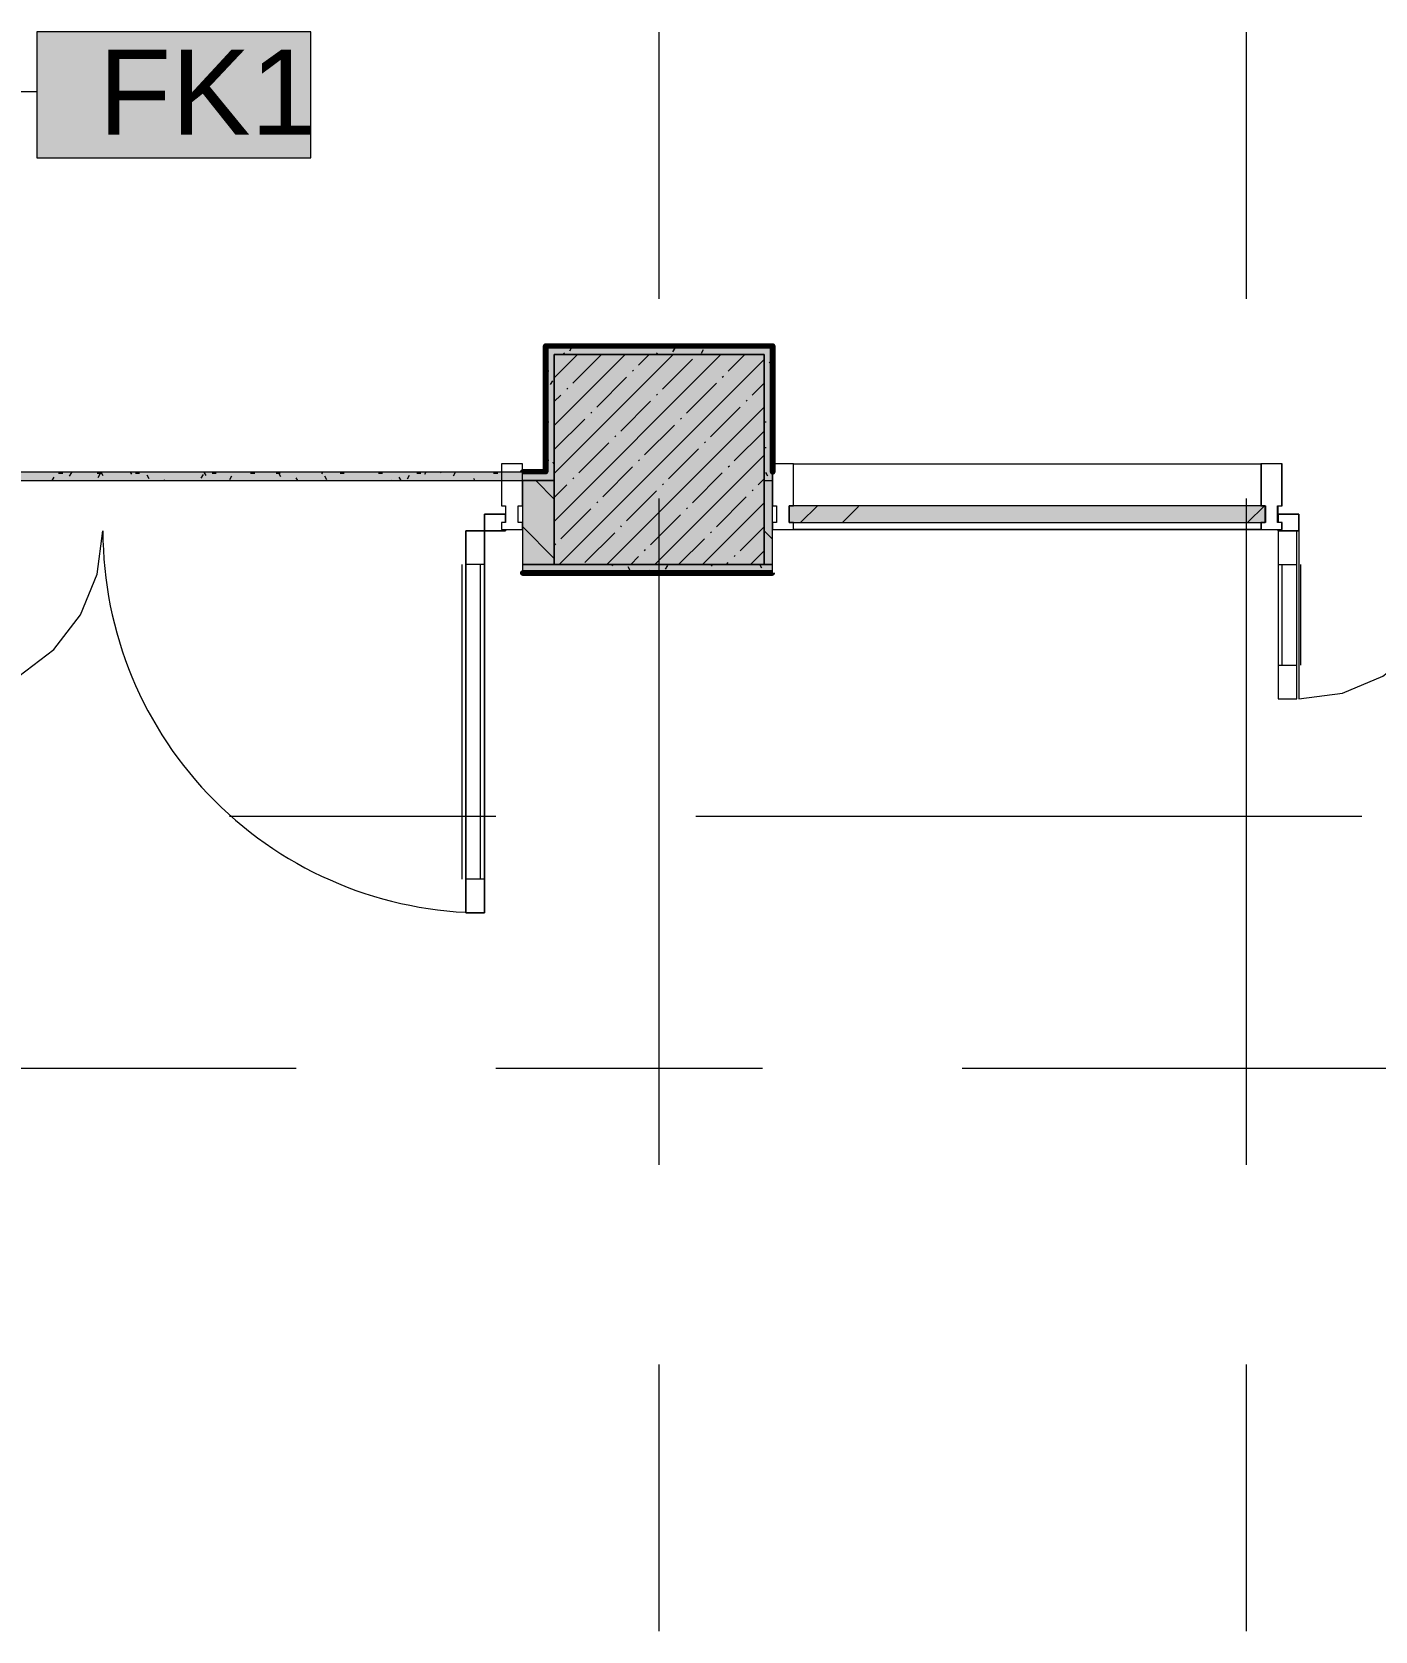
# Model space of a CAD drawing. Header units: millimetres. Extents: x -3817 to 677485, y -22715 to 103890.
# Drawn here: x 396348 to 399549, y 11077 to 14888 of the extents above; entities that cross this region are included whole.
import ezdxf

# ---------------------------------------------------------------- set-up
doc = ezdxf.new("R2010")
doc.units = ezdxf.units.MM
doc.layers.add('PDF _Геометрия', color=7, linetype='Continuous', true_color=0x1d1d1d)
doc.layers.add('PDF _Сплошная заливка', color=7, linetype='Continuous', true_color=0xffffff)
doc.layers.add('PDF _Текст', color=7, linetype='Continuous')
doc.styles.add('PDF GOST-Common', font='arial.ttf')

msp = doc.modelspace()

# ---------------------------------------------------------------- hatches: boundary and pattern name
at = {"layer": 'PDF _Сплошная заливка', "transparency": 33554559}
for points in [[(398112.9, 14119), (398112.9, 14139), (397592.9, 14139), (397592.9, 14119), (398092.9, 14119)], [(397767.9, 13619), (398092.9, 13619), (398092.9, 14119), (397592.9, 14119), (397592.9, 13619)], [(396267.5, 13819), (397592.9, 13819), (397592.9, 13839), (395927.9, 13839), (395927.9, 13819), (396036.9, 13819)], [(399286.9, 13719), (399286.9, 13759), (398152.9, 13759), (398152.9, 13719), (398518, 13719)]]:
    msp.add_hatch(color=256, dxfattribs=at).paths.add_polyline_path(points)
h = msp.add_hatch(color=256, dxfattribs=at)
h.paths.add_polyline_path([(401518.8, 13619), (402262.9, 13619), (402262.9, 13819), (400802.9, 13819), (400802.9, 13619), (401022.9, 13619)], flags=0)
h.paths.add_polyline_path([(396036.9, 13619), (396036.9, 13819), (395947.9, 13819), (395947.9, 13619)], flags=0)
h.paths.add_polyline_path([(397516.9, 13619), (397592.9, 13619), (397592.9, 13819), (397516.9, 13819)], flags=0)
h.paths.add_polyline_path([(398092.9, 13619), (398112.9, 13619), (398112.9, 13819), (398092.9, 13819)], flags=0)
h = msp.add_hatch(color=256, dxfattribs=at)
h.paths.add_polyline_path([(395892.4, 13599), (396036.9, 13599), (396036.9, 13619), (394042.9, 13619), (394042.9, 13599), (395517.3, 13599)], flags=0)
h.paths.add_polyline_path([(397767.9, 13599), (398112.9, 13599), (398112.9, 13619), (397516.9, 13619), (397516.9, 13599)], flags=0)

# ---------------------------------------------------------------- linework, layer by layer
at = {"layer": 'PDF _Геометрия', "color": 7, "lineweight": 9}
for points in [[(397012.5, 14887.8), (396359.3, 14887.8), (396359.3, 14587.8), (397012.5, 14587.8)], [(398092.9, 13619), (398092.9, 13819), (398092.9, 14119), (397592.9, 14119), (397592.9, 13819), (397592.9, 13619)], [(399276.9, 13759), (398162.9, 13759), (398162.9, 13859), (399276.9, 13859)], [(399276.9, 13702), (398162.9, 13702), (398162.9, 13719), (399276.9, 13719)]]:
    msp.add_lwpolyline(points, close=True, dxfattribs=at)
at = {"layer": 'PDF _Геометрия', "color": 253, "lineweight": 9, "true_color": 0xaaaaaa}
for points in [[(397842.9, 14252.3), (397842.9, 14887.3)], [(399242.9, 14252.3), (399242.9, 14887.3)], [(397842.9, 12188.6), (397842.9, 13776.1)], [(399242.9, 12188.6), (399242.9, 13776.1)], [(397476.9, 13702), (397476.9, 13699), (397426.9, 13699), (397426.9, 13739), (397476.9, 13739)], [(399317.9, 13739), (399367.9, 13739), (399367.9, 13699), (399317.9, 13699), (399317.9, 13702)], [(397372.9, 12869), (397372.9, 13619)], [(397426.9, 13619), (397381.9, 13619)], [(397416.9, 12869), (397416.9, 13619)], [(399317.9, 13619), (399362.9, 13619)], [(399327.9, 13379), (399327.9, 13619)], [(399371.9, 13379), (399371.9, 13619)], [(399317.9, 13379), (399362.9, 13379)], [(396818.8, 13019), (397453.8, 13019)], [(397930, 13019), (399517.5, 13019)], [(397426.9, 12869), (397381.9, 12869)], [(395390, 12419), (396977.5, 12419)], [(397453.8, 12419), (398088.8, 12419)], [(398565, 12419), (400152.5, 12419)], [(397842.9, 11077.3), (397842.9, 11712.3)], [(399242.9, 11077.3), (399242.9, 11712.3)]]:
    msp.add_lwpolyline(points, dxfattribs=at)
at = {"layer": 'PDF _Геометрия', "color": 7, "lineweight": 9}
for points in [[(395948.4, 14745.9), (396359.3, 14745.9)], [(397572.9, 13839), (397516.9, 13839)], [(398162.9, 13859), (399276.9, 13859)], [(398092.9, 13819), (398112.9, 13819)], [(398152.9, 13757.7), (398154.2, 13759)], [(398179.9, 13719), (398219.9, 13759)], [(398279.9, 13719), (398317.8, 13757)], [(399245.5, 13719), (399285.5, 13759)], [(398162.9, 13702), (399276.9, 13702)]]:
    msp.add_lwpolyline(points, dxfattribs=at)
at = {"layer": 'PDF _Геометрия', "color": 9, "lineweight": 9, "true_color": 0xc0c0c0}
for points in [[(396036.9, 13599), (396036.9, 13619), (395727.9, 13619), (395927.9, 13619), (396036.9, 13619), (396036.9, 13819), (397592.9, 13819), (397592.9, 13839), (397592.9, 14119), (398092.9, 14119), (398092.9, 13819), (398092.9, 13619), (398112.9, 13619), (398112.9, 13819), (398112.9, 14119), (398112.9, 14139), (397592.9, 14139), (397572.9, 14139), (397572.9, 13840)], [(397516.9, 13839), (396036.9, 13839)]]:
    msp.add_lwpolyline(points, dxfattribs=at)
at = {"layer": 'PDF _Геометрия', "color": 231, "lineweight": 70, "true_color": 0xff80c0}
msp.add_lwpolyline([(397572.9, 13840), (397571.9, 13840), (397571.9, 14140), (397572.9, 14140), (398113.9, 14140), (398113.9, 14139), (398113.9, 13839), (398112.9, 13839), (398112.9, 14139), (397572.9, 14139), (397572.9, 13840), (397516.9, 13840), (397516.9, 13839)], dxfattribs=at)
at = {"layer": 'PDF _Геометрия', "color": 253, "lineweight": 9, "true_color": 0x9b9b9b}
for points in [[(397671.4, 14139), (397670.8, 14138)], [(397714.7, 14133.9), (397711.8, 14139)], [(397617.7, 14119), (397615.3, 14123.3)], [(397634.2, 14135.6), (397629.2, 14126.9)], [(397793.7, 14119), (397793, 14120.3)], [(397838.3, 14123.3), (397835.8, 14119)], [(397879.9, 14134.5), (397874.9, 14125.8)], [(397948, 14130.4), (397942.9, 14121.7)], [(398110.4, 14107), (398105.4, 14098.3)], [(397577.3, 14098), (397572.9, 14090.3)], [(397572.9, 14080.5), (397579.8, 14080.5)], [(397588.5, 14056.4), (397583.4, 14047.7)], [(398112.9, 14053.9), (398110.8, 14057.5)], [(397572.9, 13958.6), (397579.8, 13958.6)], [(398092.9, 13958.6), (398098, 13958.6)], [(398092.9, 13897.6), (398098, 13897.6)], [(396411.5, 13836.7), (396421.6, 13836.7)], [(396442, 13838.4), (396436.9, 13829.7)], [(396503, 13836.7), (396513, 13836.7)], [(396510, 13834.3), (396505, 13825.6)], [(396517.6, 13829.9), (396512.6, 13838.6)], [(396585.7, 13834), (396582.8, 13839)], [(396594.4, 13836.7), (396604.5, 13836.7)], [(396755.7, 13833.3), (396750.7, 13824.5)], [(396763.4, 13831), (396758.7, 13839)], [(396777.3, 13836.7), (396787.3, 13836.7)], [(396868.7, 13836.7), (396878.8, 13836.7)], [(396929.7, 13836.7), (396939.7, 13836.7)], [(396941.1, 13828), (396936, 13836.7)], [(397040.6, 13839), (397038.1, 13834.6)], [(397082.1, 13836.7), (397092.1, 13836.7)], [(397173.5, 13836.7), (397183.6, 13836.7)], [(397265, 13836.7), (397275, 13836.7)], [(397287, 13839), (397283.8, 13833.5)], [(397322.9, 13837.3), (397321.9, 13839)], [(397356.9, 13838.1), (397351.9, 13829.4)], [(397447.8, 13836.7), (397457.9, 13836.7)], [(397539.3, 13836.7), (397549.3, 13836.7)], [(397572.9, 13867.2), (397579.8, 13867.2)], [(397592.9, 13857.3), (397590, 13862.3)], [(398094.1, 13834.9), (398092.9, 13832.8)], [(398101.7, 13829.4), (398096.7, 13838.1)], [(396400.3, 13827.3), (396395.6, 13819)], [(396627.3, 13822.8), (396622.3, 13831.5)], [(396664.7, 13819), (396663.9, 13820.4)], [(396823.8, 13829.2), (396818.7, 13820.5)], [(396981.5, 13819), (396977.7, 13825.6)], [(397050.7, 13820.9), (397045.7, 13829.7)], [(397205.6, 13819.9), (397205.1, 13819)], [(397227.8, 13819), (397223.4, 13826.7)], [(397247.2, 13831.1), (397242.2, 13822.4)], [(397403.8, 13819), (397401.1, 13823.7)], [(397732.2, 13616), (397730.4, 13619)], [(397773.8, 13604.9), (397768.8, 13613.6)], [(397820.9, 13605.5), (397817.1, 13599)], [(397862.5, 13616.6), (397857.5, 13607.9)], [(397969.5, 13619), (397967.1, 13615)], [(398066.6, 13604.4), (398063.5, 13599)], [(398087.6, 13610.1), (398082.5, 13618.8)]]:
    msp.add_lwpolyline(points, dxfattribs=at)
at = {"layer": 'PDF _Геометрия', "lineweight": 9}
for points in [[(397592.9, 14063.9), (397648, 14119)], [(397592.9, 13949.8), (397762.1, 14119)], [(397592.9, 13835.8), (397876.1, 14119)], [(397592.9, 13721.7), (397990.2, 14119)], [(397604.2, 13619), (398092.9, 14107.7)], [(397637, 14051), (397705, 14119)], [(397793.8, 14093.8), (397819.1, 14119)], [(397850.9, 14036.7), (397922.1, 14108)], [(398007.7, 14079.5), (398047.2, 14119)], [(397694, 13994), (397765.3, 14065.2)], [(397779.6, 14079.5), (397782, 14081.9)], [(397993.4, 14065.2), (397995.8, 14067.6)], [(397622.8, 14036.7), (397625.1, 14039.1)], [(397836.6, 14022.5), (397839, 14024.9)], [(397907.9, 13979.7), (397979.2, 14051)], [(398064.7, 14022.5), (398092.9, 14050.7)], [(397592.9, 14006.9), (397608.5, 14022.5)], [(397718.3, 13619), (398092.9, 13993.6)], [(397751.1, 13936.9), (397822.4, 14008.2)], [(397964.9, 13922.7), (398036.2, 13994)], [(398050.5, 14008.2), (398052.8, 14010.6)], [(397594.3, 13894.2), (397665.5, 13965.5)], [(397679.8, 13979.7), (397682.2, 13982.1)], [(397808.1, 13879.9), (397879.4, 13951.2)], [(397893.6, 13965.5), (397896, 13967.8)], [(397651.3, 13837.2), (397722.6, 13908.4)], [(397736.8, 13922.7), (397739.2, 13925.1)], [(397950.7, 13908.4), (397953, 13910.8)], [(398021.9, 13865.7), (398092.9, 13936.6)], [(397832.3, 13619), (398092.9, 13879.6)], [(397865.1, 13822.9), (397936.4, 13894.2)], [(397708.3, 13780.1), (397779.6, 13851.4)], [(397793.8, 13865.7), (397796.2, 13868)], [(397922.1, 13765.9), (397993.4, 13837.2)], [(398007.7, 13851.4), (398010.1, 13853.8)], [(397592.9, 13774.8), (397548.7, 13819)], [(397592.9, 13778.8), (397622.8, 13808.6)], [(397637, 13822.9), (397639.4, 13825.3)], [(397765.3, 13723.1), (397836.6, 13794.4)], [(397850.9, 13808.6), (397853.2, 13811)], [(398064.7, 13794.4), (398067.1, 13796.8)], [(398079, 13808.6), (398092.9, 13822.6)], [(397694, 13765.9), (397696.4, 13768.2)], [(397946.4, 13619), (398092.9, 13765.5)], [(397979.2, 13708.8), (398050.5, 13780.1)], [(397608.5, 13680.3), (397679.8, 13751.6)], [(397822.4, 13666.1), (397893.6, 13737.4)], [(397907.9, 13751.6), (397910.3, 13754)], [(397592.9, 13633.4), (397516.9, 13709.4)], [(397665.5, 13623.3), (397736.8, 13694.6)], [(397751.1, 13708.8), (397753.4, 13711.2)], [(397889.3, 13619), (397950.7, 13680.3)], [(397964.9, 13694.6), (397967.3, 13697)], [(398036.2, 13651.8), (398092.9, 13708.5)], [(398112.9, 13679.1), (398092.9, 13699.1)], [(397594.3, 13666.1), (397596.6, 13668.4)], [(397808.1, 13651.8), (397810.5, 13654.2)], [(398060.4, 13619), (398092.9, 13651.5)], [(397775.3, 13619), (397793.8, 13637.6)], [(398003.4, 13619), (398007.7, 13623.3)], [(398021.9, 13637.6), (398024.3, 13639.9)]]:
    msp.add_lwpolyline(points, dxfattribs=at)
at = {"layer": 'PDF _Геометрия', "color": 7, "lineweight": 20}
for points in [[(397476.9, 13719), (397466.9, 13719), (397466.9, 13702), (397516.9, 13702), (397516.9, 13719), (397506.9, 13719), (397506.9, 13759), (397516.9, 13759), (397516.9, 13859), (397466.9, 13859), (397466.9, 13759), (397476.9, 13759)], [(398122.9, 13759), (398122.9, 13719), (398112.9, 13719), (398112.9, 13702), (398162.9, 13702), (398162.9, 13719), (398152.9, 13719), (398152.9, 13759), (398162.9, 13759), (398162.9, 13859), (398112.9, 13859), (398112.9, 13759)], [(399286.9, 13759), (399286.9, 13719), (399276.9, 13719), (399276.9, 13702), (399326.9, 13702), (399326.9, 13719), (399316.9, 13719), (399316.9, 13759), (399326.9, 13759), (399326.9, 13859), (399276.9, 13859), (399276.9, 13759)], [(399287.9, 13759), (399287.9, 13719), (399277.9, 13719), (399277.9, 13702), (399327.9, 13702), (399327.9, 13719), (399317.9, 13719), (399317.9, 13759), (399327.9, 13759), (399327.9, 13859), (399277.9, 13859), (399277.9, 13759)], [(399286.9, 13759), (398152.9, 13759), (398152.9, 13719), (399286.9, 13719)]]:
    msp.add_lwpolyline(points, close=True, dxfattribs=at)
at = {"layer": 'PDF _Геометрия', "color": 231, "lineweight": 9, "true_color": 0xff80c0}
msp.add_lwpolyline([(397516.9, 13839), (397572.9, 13839), (397572.9, 13840)], dxfattribs=at)
at = {"layer": 'PDF _Геометрия', "color": 9, "lineweight": 9, "true_color": 0xc0c0c0}
for points in [[(397592.9, 13819), (397516.9, 13819), (397516.9, 13619), (397592.9, 13619)], [(398112.9, 13619), (397516.9, 13619), (397516.9, 13599), (398112.9, 13599)]]:
    msp.add_lwpolyline(points, close=True, dxfattribs=at)
at = {"layer": 'PDF _Геометрия', "color": 253, "lineweight": 9, "true_color": 0xaaaaaa}
for points in [[(397426.9, 13699), (397426.9, 13739), (397476.9, 13739), (397426.9, 13739), (397426.9, 13699), (397476.9, 13699), (397476.9, 13702), (397476.9, 13699)], [(399367.9, 13699), (399367.9, 13739), (399317.9, 13739), (399367.9, 13739), (399367.9, 13699), (399317.9, 13699), (399317.9, 13702), (399317.9, 13699)], [(397381.9, 13699), (397426.9, 13699), (397426.9, 12789), (397381.9, 12789), (397381.9, 13699), (397381.9, 12789), (397426.9, 12789), (397426.9, 13699)], [(399362.9, 13699), (399317.9, 13699), (399317.9, 13299), (399362.9, 13299), (399362.9, 13699), (399317.9, 13699), (399317.9, 13299), (399362.9, 13299)]]:
    msp.add_lwpolyline(points, close=True, dxfattribs=at)
at = {"layer": 'PDF _Геометрия', "color": 253, "lineweight": 13, "true_color": 0xaaaaaa}
for points in [[(397476.9, 13719), (397476.9, 13739), (397426.9, 13739), (397426.9, 13699), (397476.9, 13699), (397476.9, 13702)], [(399317.9, 13702), (399317.9, 13699), (399367.9, 13699), (399367.9, 13739), (399317.9, 13739), (399317.9, 13719)]]:
    msp.add_lwpolyline(points, dxfattribs=at)
at = {"layer": 'PDF _Геометрия', "color": 253, "lineweight": 9, "true_color": 0xaaaaaa}
for points in [[(396116.9, 13699), (396116.9, 13299), (396220.4, 13312.6), (396316.9, 13352.6), (396399.7, 13416.2), (396463.3, 13499), (396503.3, 13595.5), (396516.9, 13699, 0.414214), (397426.9, 12789), (397426.9, 13699)], [(399367.9, 13699), (399367.9, 13299), (399471.4, 13312.6), (399567.9, 13352.6), (399650.7, 13416.2), (399714.3, 13499), (399754.3, 13595.5), (399767.9, 13699, 0.414213), (400712.9, 12754), (400712.9, 13699)]]:
    msp.add_lwpolyline(points, format="xyb", dxfattribs=at)
at = {"layer": 'PDF _Геометрия', "color": 96, "lineweight": 70, "true_color": 0x008000}
msp.add_lwpolyline([(398112.9, 13599), (397516.9, 13599), (397516.9, 13598), (398112.9, 13598)], close=True, dxfattribs=at)
at = {"layer": 'PDF _Сплошная заливка', "lineweight": 9, "transparency": 33554559}
msp.add_solid([(397012.5, 14887.8), (396359.3, 14887.8), (397012.5, 14587.8), (396359.3, 14587.8)], dxfattribs=at)
at = {"layer": 'PDF _Сплошная заливка', "lineweight": 35, "transparency": 33554559}
for points in [[(397592.9, 13839), (397592.9, 14139), (397572.9, 13839), (397572.9, 14139)], [(398092.9, 13819), (398112.9, 13819), (398092.9, 14119), (398112.9, 14119)]]:
    msp.add_solid(points, dxfattribs=at)
at = {"layer": 'PDF _Сплошная заливка', "color": 254, "lineweight": 35, "true_color": 0xffb9dc, "transparency": 33554559}
for points in [[(398112.9, 13839), (398113.9, 13839), (398112.9, 14139)], [(397572.9, 13839), (397572.9, 13840), (397516.9, 13839)]]:
    msp.add_solid(points, dxfattribs=at)
at = {"layer": 'PDF _Сплошная заливка', "color": 96, "lineweight": 35, "true_color": 0x008000, "transparency": 33554559}
msp.add_solid([(398112.9, 13598), (398112.9, 13599), (397767.9, 13598)], dxfattribs=at)

# ---------------------------------------------------------------- texts
at = {"layer": 'PDF _Текст', "insert": (396506.4, 14744.4), "char_height": 203.2, "attachment_point": 4, "style": 'PDF GOST-Common'}
msp.add_mtext('FK1', dxfattribs=at)

doc.saveas('drawing.dxf')
